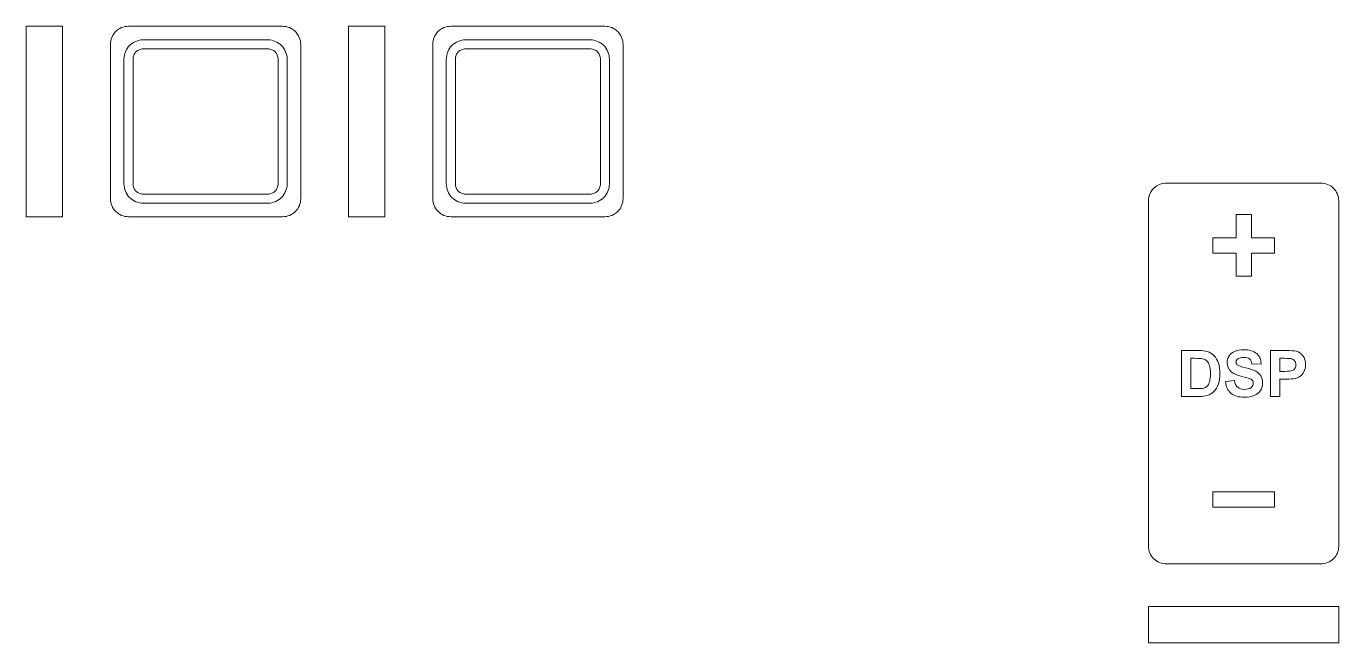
# Model space of a CAD drawing. Header units: millimetres. Extents: x -2196 to -762, y -68 to 126.
# Drawn here: x -834.9 to -762.5, y 65.3 to 99.3 of the extents above; entities that cross this region are included whole.
import ezdxf

# ---------------------------------------------------------------- set-up
doc = ezdxf.new("R2010")
doc.units = ezdxf.units.MM
doc.header["$MEASUREMENT"] = 0
doc.layers.add('Buttons', color=7, linetype='Continuous')
doc.layers.add('Engrave', color=7, linetype='Continuous', plot=False)

msp = doc.modelspace()

# ---------------------------------------------------------------- linework, layer by layer
at = {"layer": 'Buttons', "color": 250, "lineweight": 9}
for points in [[(-834.8926, 88.7945), (-832.8926, 88.7945), (-832.8926, 99.2945), (-834.8926, 99.2945), (-834.8926, 88.7945)], [(-817.1126, 88.7947), (-815.1126, 88.7947), (-815.1126, 99.2947), (-817.1126, 99.2947), (-817.1126, 88.7947)]]:
    msp.add_lwpolyline(points, close=True, dxfattribs=at)
for points, knots in [([(-820.7526, 88.7945), (-820.7526, 88.7945), (-829.2526, 88.7945), (-829.2526, 88.7945), (-829.2526, 88.7945), (-829.5176, 88.7943), (-829.7719, 88.8994), (-829.9594, 89.0867), (-829.9594, 89.0867), (-830.147, 89.274), (-830.2524, 89.5294), (-830.2526, 89.7945), (-830.2526, 89.7945), (-830.2526, 89.7945), (-830.2526, 98.2945), (-830.2526, 98.2945), (-830.2526, 98.2945), (-830.2527, 98.5595), (-830.1476, 98.8138), (-829.9603, 99.0013), (-829.9603, 99.0013), (-829.773, 99.1889), (-829.5176, 99.2943), (-829.2526, 99.2945), (-829.2526, 99.2945), (-829.2526, 99.2945), (-820.7526, 99.2945), (-820.7526, 99.2945), (-820.7526, 99.2945), (-820.4875, 99.2946), (-820.2333, 99.1895), (-820.0457, 99.0022), (-820.0457, 99.0022), (-819.8582, 98.8149), (-819.7527, 98.5595), (-819.7526, 98.2945), (-819.7526, 98.2945), (-819.7526, 98.2945), (-819.7526, 89.7945), (-819.7526, 89.7945), (-819.7526, 89.7945), (-819.7524, 89.5294), (-819.8575, 89.2752), (-820.0448, 89.0876), (-820.0448, 89.0876), (-820.2321, 88.9001), (-820.4875, 88.7946), (-820.7526, 88.7945)], [0, 0, 0, 0, 0.0769231, 0.0769231, 0.0769231, 0.0769231, 0.1538462, 0.1538462, 0.1538462, 0.1538462, 0.2307692, 0.2307692, 0.2307692, 0.2307692, 0.3076923, 0.3076923, 0.3076923, 0.3076923, 0.3846154, 0.3846154, 0.3846154, 0.3846154, 0.4615385, 0.4615385, 0.4615385, 0.4615385, 0.5384615, 0.5384615, 0.5384615, 0.5384615, 0.6153846, 0.6153846, 0.6153846, 0.6153846, 0.6923077, 0.6923077, 0.6923077, 0.6923077, 0.7692308, 0.7692308, 0.7692308, 0.7692308, 0.8461538, 0.8461538, 0.8461538, 0.8461538, 1, 1, 1, 1]), ([(-802.9726, 88.7945), (-802.9726, 88.7945), (-811.4726, 88.7945), (-811.4726, 88.7945), (-811.4726, 88.7945), (-811.7376, 88.7943), (-811.9919, 88.8994), (-812.1794, 89.0867), (-812.1794, 89.0867), (-812.367, 89.274), (-812.4724, 89.5294), (-812.4726, 89.7945), (-812.4726, 89.7945), (-812.4726, 89.7945), (-812.4726, 98.2945), (-812.4726, 98.2945), (-812.4726, 98.2945), (-812.4727, 98.5595), (-812.3676, 98.8138), (-812.1803, 99.0013), (-812.1803, 99.0013), (-811.993, 99.1889), (-811.7376, 99.2943), (-811.4726, 99.2945), (-811.4726, 99.2945), (-811.4726, 99.2945), (-802.9726, 99.2945), (-802.9726, 99.2945), (-802.9726, 99.2945), (-802.7075, 99.2946), (-802.4533, 99.1895), (-802.2657, 99.0022), (-802.2657, 99.0022), (-802.0782, 98.8149), (-801.9727, 98.5595), (-801.9726, 98.2945), (-801.9726, 98.2945), (-801.9726, 98.2945), (-801.9726, 89.7945), (-801.9726, 89.7945), (-801.9726, 89.7945), (-801.9724, 89.5294), (-802.0775, 89.2752), (-802.2648, 89.0876), (-802.2648, 89.0876), (-802.4521, 88.9001), (-802.7075, 88.7946), (-802.9726, 88.7945)], [0, 0, 0, 0, 0.0769231, 0.0769231, 0.0769231, 0.0769231, 0.1538462, 0.1538462, 0.1538462, 0.1538462, 0.2307692, 0.2307692, 0.2307692, 0.2307692, 0.3076923, 0.3076923, 0.3076923, 0.3076923, 0.3846154, 0.3846154, 0.3846154, 0.3846154, 0.4615385, 0.4615385, 0.4615385, 0.4615385, 0.5384615, 0.5384615, 0.5384615, 0.5384615, 0.6153846, 0.6153846, 0.6153846, 0.6153846, 0.6923077, 0.6923077, 0.6923077, 0.6923077, 0.7692308, 0.7692308, 0.7692308, 0.7692308, 0.8461538, 0.8461538, 0.8461538, 0.8461538, 1, 1, 1, 1]), ([(-763.4927, 69.6546), (-763.4927, 69.6546), (-771.9925, 69.6546), (-771.9925, 69.6546), (-771.9925, 69.6546), (-772.2575, 69.6545), (-772.5118, 69.7572), (-772.6993, 69.9401), (-772.6993, 69.9401), (-772.8869, 70.123), (-772.9923, 70.3725), (-772.9925, 70.6313), (-772.9925, 70.6313), (-772.9925, 70.6313), (-772.9925, 89.6777), (-772.9925, 89.6777), (-772.9925, 89.6777), (-772.9926, 89.9366), (-772.8875, 90.1849), (-772.7002, 90.3681), (-772.7002, 90.3681), (-772.5129, 90.5513), (-772.2575, 90.6543), (-771.9925, 90.6544), (-771.9925, 90.6544), (-771.9925, 90.6544), (-763.4927, 90.6544), (-763.4927, 90.6544), (-763.4927, 90.6544), (-763.2276, 90.6546), (-762.9734, 90.5519), (-762.7858, 90.369), (-762.7858, 90.369), (-762.5983, 90.1861), (-762.4928, 89.9366), (-762.4927, 89.6777), (-762.4927, 89.6777), (-762.4927, 89.6777), (-762.4927, 70.6313), (-762.4927, 70.6313), (-762.4927, 70.6313), (-762.4925, 70.3725), (-762.5976, 70.1241), (-762.7849, 69.941), (-762.7849, 69.941), (-762.9722, 69.7578), (-763.2276, 69.6548), (-763.4927, 69.6546)], [0, 0, 0, 0, 0.0769231, 0.0769231, 0.0769231, 0.0769231, 0.1538462, 0.1538462, 0.1538462, 0.1538462, 0.2307692, 0.2307692, 0.2307692, 0.2307692, 0.3076923, 0.3076923, 0.3076923, 0.3076923, 0.3846154, 0.3846154, 0.3846154, 0.3846154, 0.4615385, 0.4615385, 0.4615385, 0.4615385, 0.5384615, 0.5384615, 0.5384615, 0.5384615, 0.6153846, 0.6153846, 0.6153846, 0.6153846, 0.6923077, 0.6923077, 0.6923077, 0.6923077, 0.7692308, 0.7692308, 0.7692308, 0.7692308, 0.8461538, 0.8461538, 0.8461538, 0.8461538, 1, 1, 1, 1]), ([(-772.9926, 65.3127), (-772.9926, 65.3127), (-772.9926, 67.3127), (-772.9926, 67.3127), (-772.9926, 67.3127), (-772.9926, 67.3127), (-762.4926, 67.3127), (-762.4926, 67.3127), (-762.4926, 67.3127), (-762.4926, 67.3127), (-762.4926, 65.3127), (-762.4926, 65.3127), (-762.4926, 65.3127), (-762.4926, 65.3127), (-772.9926, 65.3127), (-772.9926, 65.3127)], [0, 0, 0, 0, 0.2, 0.2, 0.2, 0.2, 0.4, 0.4, 0.4, 0.4, 0.6, 0.6, 0.6, 0.6, 1, 1, 1, 1])]:
    msp.add_open_spline(points, degree=3, knots=knots, dxfattribs=at)
at = {"layer": 'Engrave', "color": 240, "lineweight": 9}
for points, knots in [([(-821.5623, 89.5446), (-821.5623, 89.5446), (-828.443, 89.5446), (-828.443, 89.5446), (-828.443, 89.5446), (-828.443, 89.5446), (-828.443, 89.5456), (-828.443, 89.5456), (-828.443, 89.5456), (-828.5833, 89.5455), (-828.7208, 89.5731), (-828.8473, 89.6254), (-828.8473, 89.6254), (-828.975, 89.6781), (-829.0922, 89.7556), (-829.191, 89.8543), (-829.191, 89.8543), (-829.2909, 89.954), (-829.3686, 90.0713), (-829.4212, 90.1981), (-829.4212, 90.1981), (-829.4212, 90.1981), (-829.4212, 90.1991), (-829.4212, 90.1991), (-829.4212, 90.1991), (-829.4736, 90.3258), (-829.5014, 90.4635), (-829.5015, 90.6041), (-829.5015, 90.6041), (-829.5015, 90.6041), (-829.5025, 90.6041), (-829.5025, 90.6041), (-829.5025, 90.6041), (-829.5025, 90.6041), (-829.5025, 97.4848), (-829.5025, 97.4848), (-829.5025, 97.4848), (-829.5025, 97.4848), (-829.5015, 97.4848), (-829.5015, 97.4848), (-829.5015, 97.4848), (-829.5016, 97.6252), (-829.4739, 97.7626), (-829.4216, 97.8892), (-829.4216, 97.8892), (-829.3689, 98.0169), (-829.2914, 98.1341), (-829.1927, 98.2329), (-829.1927, 98.2329), (-829.093, 98.3328), (-828.9757, 98.4105), (-828.8489, 98.4631), (-828.8489, 98.4631), (-828.8489, 98.4631), (-828.8479, 98.4631), (-828.8479, 98.4631), (-828.8479, 98.4631), (-828.7213, 98.5154), (-828.5835, 98.5433), (-828.443, 98.5434), (-828.443, 98.5434), (-828.443, 98.5434), (-828.443, 98.5444), (-828.443, 98.5444), (-828.443, 98.5444), (-828.443, 98.5444), (-821.5623, 98.5444), (-821.5623, 98.5444), (-821.5623, 98.5444), (-821.5623, 98.5444), (-821.5623, 98.5434), (-821.5623, 98.5434), (-821.5623, 98.5434), (-821.4218, 98.5435), (-821.2844, 98.5158), (-821.1578, 98.4635), (-821.1578, 98.4635), (-821.1578, 98.4635), (-821.1568, 98.4635), (-821.1568, 98.4635), (-821.1568, 98.4635), (-821.0303, 98.4111), (-820.9133, 98.3336), (-820.8141, 98.2345), (-820.8141, 98.2345), (-820.8141, 98.2345), (-820.8131, 98.2345), (-820.8131, 98.2345), (-820.8131, 98.2345), (-820.7149, 98.1363), (-820.6373, 98.0186), (-820.584, 97.8897), (-820.584, 97.8897), (-820.5316, 97.7631), (-820.5038, 97.6254), (-820.5037, 97.4848), (-820.5037, 97.4848), (-820.5037, 97.4848), (-820.5027, 97.4848), (-820.5027, 97.4848), (-820.5027, 97.4848), (-820.5027, 97.4848), (-820.5027, 90.6041), (-820.5027, 90.6041), (-820.5027, 90.6041), (-820.5027, 90.6041), (-820.5037, 90.6041), (-820.5037, 90.6041), (-820.5037, 90.6041), (-820.5036, 90.4638), (-820.5312, 90.3263), (-820.5835, 90.1998), (-820.5835, 90.1998), (-820.6363, 90.072), (-820.7138, 89.9549), (-820.8124, 89.856), (-820.8124, 89.856), (-820.8124, 89.856), (-820.8124, 89.855), (-820.8124, 89.855), (-820.8124, 89.855), (-820.9105, 89.7569), (-821.0283, 89.6793), (-821.1573, 89.6259), (-821.1573, 89.6259), (-821.2839, 89.5735), (-821.4218, 89.5457), (-821.5623, 89.5456), (-821.5623, 89.5456), (-821.5623, 89.5456), (-821.5623, 89.5446), (-821.5623, 89.5446)], [0, 0, 0, 0, 0.0294118, 0.0294118, 0.0294118, 0.0294118, 0.0588235, 0.0588235, 0.0588235, 0.0588235, 0.0882353, 0.0882353, 0.0882353, 0.0882353, 0.1176471, 0.1176471, 0.1176471, 0.1176471, 0.1470588, 0.1470588, 0.1470588, 0.1470588, 0.1764706, 0.1764706, 0.1764706, 0.1764706, 0.2058824, 0.2058824, 0.2058824, 0.2058824, 0.2352941, 0.2352941, 0.2352941, 0.2352941, 0.2647059, 0.2647059, 0.2647059, 0.2647059, 0.2941176, 0.2941176, 0.2941176, 0.2941176, 0.3235294, 0.3235294, 0.3235294, 0.3235294, 0.3529412, 0.3529412, 0.3529412, 0.3529412, 0.3823529, 0.3823529, 0.3823529, 0.3823529, 0.4117647, 0.4117647, 0.4117647, 0.4117647, 0.4411765, 0.4411765, 0.4411765, 0.4411765, 0.4705882, 0.4705882, 0.4705882, 0.4705882, 0.5, 0.5, 0.5, 0.5, 0.5294118, 0.5294118, 0.5294118, 0.5294118, 0.5588235, 0.5588235, 0.5588235, 0.5588235, 0.5882353, 0.5882353, 0.5882353, 0.5882353, 0.6176471, 0.6176471, 0.6176471, 0.6176471, 0.6470588, 0.6470588, 0.6470588, 0.6470588, 0.6764706, 0.6764706, 0.6764706, 0.6764706, 0.7058824, 0.7058824, 0.7058824, 0.7058824, 0.7352941, 0.7352941, 0.7352941, 0.7352941, 0.7647059, 0.7647059, 0.7647059, 0.7647059, 0.7941176, 0.7941176, 0.7941176, 0.7941176, 0.8235294, 0.8235294, 0.8235294, 0.8235294, 0.8529412, 0.8529412, 0.8529412, 0.8529412, 0.8823529, 0.8823529, 0.8823529, 0.8823529, 0.9117647, 0.9117647, 0.9117647, 0.9117647, 0.9411765, 0.9411765, 0.9411765, 0.9411765, 1, 1, 1, 1]), ([(-803.7823, 89.5446), (-803.7823, 89.5446), (-810.663, 89.5446), (-810.663, 89.5446), (-810.663, 89.5446), (-810.663, 89.5446), (-810.663, 89.5456), (-810.663, 89.5456), (-810.663, 89.5456), (-810.8033, 89.5455), (-810.9408, 89.5731), (-811.0673, 89.6254), (-811.0673, 89.6254), (-811.195, 89.6781), (-811.3122, 89.7556), (-811.411, 89.8543), (-811.411, 89.8543), (-811.5109, 89.954), (-811.5886, 90.0713), (-811.6412, 90.1981), (-811.6412, 90.1981), (-811.6412, 90.1981), (-811.6412, 90.1991), (-811.6412, 90.1991), (-811.6412, 90.1991), (-811.6936, 90.3258), (-811.7214, 90.4635), (-811.7215, 90.6041), (-811.7215, 90.6041), (-811.7215, 90.6041), (-811.7225, 90.6041), (-811.7225, 90.6041), (-811.7225, 90.6041), (-811.7225, 90.6041), (-811.7225, 97.4848), (-811.7225, 97.4848), (-811.7225, 97.4848), (-811.7225, 97.4848), (-811.7215, 97.4848), (-811.7215, 97.4848), (-811.7215, 97.4848), (-811.7216, 97.6252), (-811.6939, 97.7626), (-811.6416, 97.8892), (-811.6416, 97.8892), (-811.5889, 98.0169), (-811.5114, 98.1341), (-811.4127, 98.2329), (-811.4127, 98.2329), (-811.313, 98.3328), (-811.1957, 98.4105), (-811.0689, 98.4631), (-811.0689, 98.4631), (-811.0689, 98.4631), (-811.0679, 98.4631), (-811.0679, 98.4631), (-811.0679, 98.4631), (-810.9413, 98.5154), (-810.8035, 98.5433), (-810.663, 98.5434), (-810.663, 98.5434), (-810.663, 98.5434), (-810.663, 98.5444), (-810.663, 98.5444), (-810.663, 98.5444), (-810.663, 98.5444), (-803.7823, 98.5444), (-803.7823, 98.5444), (-803.7823, 98.5444), (-803.7823, 98.5444), (-803.7823, 98.5434), (-803.7823, 98.5434), (-803.7823, 98.5434), (-803.6418, 98.5435), (-803.5044, 98.5158), (-803.3778, 98.4635), (-803.3778, 98.4635), (-803.3778, 98.4635), (-803.3768, 98.4635), (-803.3768, 98.4635), (-803.3768, 98.4635), (-803.2503, 98.4111), (-803.1333, 98.3336), (-803.0341, 98.2345), (-803.0341, 98.2345), (-803.0341, 98.2345), (-803.0331, 98.2345), (-803.0331, 98.2345), (-803.0331, 98.2345), (-802.9349, 98.1363), (-802.8573, 98.0186), (-802.804, 97.8897), (-802.804, 97.8897), (-802.7516, 97.7631), (-802.7238, 97.6254), (-802.7237, 97.4848), (-802.7237, 97.4848), (-802.7237, 97.4848), (-802.7227, 97.4848), (-802.7227, 97.4848), (-802.7227, 97.4848), (-802.7227, 97.4848), (-802.7227, 90.6041), (-802.7227, 90.6041), (-802.7227, 90.6041), (-802.7227, 90.6041), (-802.7237, 90.6041), (-802.7237, 90.6041), (-802.7237, 90.6041), (-802.7236, 90.4638), (-802.7512, 90.3263), (-802.8035, 90.1998), (-802.8035, 90.1998), (-802.8563, 90.072), (-802.9338, 89.9549), (-803.0324, 89.856), (-803.0324, 89.856), (-803.0324, 89.856), (-803.0324, 89.855), (-803.0324, 89.855), (-803.0324, 89.855), (-803.1305, 89.7569), (-803.2483, 89.6793), (-803.3773, 89.6259), (-803.3773, 89.6259), (-803.5039, 89.5735), (-803.6418, 89.5457), (-803.7823, 89.5456), (-803.7823, 89.5456), (-803.7823, 89.5456), (-803.7823, 89.5446), (-803.7823, 89.5446)], [0, 0, 0, 0, 0.0294118, 0.0294118, 0.0294118, 0.0294118, 0.0588235, 0.0588235, 0.0588235, 0.0588235, 0.0882353, 0.0882353, 0.0882353, 0.0882353, 0.1176471, 0.1176471, 0.1176471, 0.1176471, 0.1470588, 0.1470588, 0.1470588, 0.1470588, 0.1764706, 0.1764706, 0.1764706, 0.1764706, 0.2058824, 0.2058824, 0.2058824, 0.2058824, 0.2352941, 0.2352941, 0.2352941, 0.2352941, 0.2647059, 0.2647059, 0.2647059, 0.2647059, 0.2941176, 0.2941176, 0.2941176, 0.2941176, 0.3235294, 0.3235294, 0.3235294, 0.3235294, 0.3529412, 0.3529412, 0.3529412, 0.3529412, 0.3823529, 0.3823529, 0.3823529, 0.3823529, 0.4117647, 0.4117647, 0.4117647, 0.4117647, 0.4411765, 0.4411765, 0.4411765, 0.4411765, 0.4705882, 0.4705882, 0.4705882, 0.4705882, 0.5, 0.5, 0.5, 0.5, 0.5294118, 0.5294118, 0.5294118, 0.5294118, 0.5588235, 0.5588235, 0.5588235, 0.5588235, 0.5882353, 0.5882353, 0.5882353, 0.5882353, 0.6176471, 0.6176471, 0.6176471, 0.6176471, 0.6470588, 0.6470588, 0.6470588, 0.6470588, 0.6764706, 0.6764706, 0.6764706, 0.6764706, 0.7058824, 0.7058824, 0.7058824, 0.7058824, 0.7352941, 0.7352941, 0.7352941, 0.7352941, 0.7647059, 0.7647059, 0.7647059, 0.7647059, 0.7941176, 0.7941176, 0.7941176, 0.7941176, 0.8235294, 0.8235294, 0.8235294, 0.8235294, 0.8529412, 0.8529412, 0.8529412, 0.8529412, 0.8823529, 0.8823529, 0.8823529, 0.8823529, 0.9117647, 0.9117647, 0.9117647, 0.9117647, 0.9411765, 0.9411765, 0.9411765, 0.9411765, 1, 1, 1, 1]), ([(-828.443, 90.0436), (-828.443, 90.0436), (-828.443, 90.0446), (-828.443, 90.0446), (-828.443, 90.0446), (-828.443, 90.0446), (-821.5623, 90.0446), (-821.5623, 90.0446), (-821.5623, 90.0446), (-821.5623, 90.0446), (-821.5623, 90.0436), (-821.5623, 90.0436), (-821.5623, 90.0436), (-821.4884, 90.0436), (-821.4149, 90.0587), (-821.3467, 90.0869), (-821.3467, 90.0869), (-821.2811, 90.114), (-821.2193, 90.1553), (-821.166, 90.2086), (-821.166, 90.2086), (-821.166, 90.2086), (-821.1655, 90.2081), (-821.1655, 90.2081), (-821.1655, 90.2081), (-821.1129, 90.2609), (-821.072, 90.3226), (-821.0445, 90.3892), (-821.0445, 90.3892), (-821.0165, 90.457), (-821.0017, 90.5302), (-821.0017, 90.6041), (-821.0017, 90.6041), (-821.0017, 90.6041), (-821.0027, 90.6041), (-821.0027, 90.6041), (-821.0027, 90.6041), (-821.0027, 90.6041), (-821.0027, 97.4848), (-821.0027, 97.4848), (-821.0027, 97.4848), (-821.0027, 97.4848), (-821.0017, 97.4848), (-821.0017, 97.4848), (-821.0017, 97.4848), (-821.0017, 97.5587), (-821.0168, 97.6321), (-821.045, 97.7003), (-821.045, 97.7003), (-821.0721, 97.7659), (-821.1134, 97.8276), (-821.1667, 97.8809), (-821.1667, 97.8809), (-821.1667, 97.8809), (-821.1662, 97.8814), (-821.1662, 97.8814), (-821.1662, 97.8814), (-821.2185, 97.9335), (-821.2806, 97.9745), (-821.3482, 98.0025), (-821.3482, 98.0025), (-821.3482, 98.0025), (-821.3481, 98.0028), (-821.3481, 98.0028), (-821.3481, 98.0028), (-821.4157, 98.0305), (-821.4886, 98.0454), (-821.5623, 98.0454), (-821.5623, 98.0454), (-821.5623, 98.0454), (-821.5623, 98.0444), (-821.5623, 98.0444), (-821.5623, 98.0444), (-821.5623, 98.0444), (-828.443, 98.0444), (-828.443, 98.0444), (-828.443, 98.0444), (-828.443, 98.0444), (-828.443, 98.0454), (-828.443, 98.0454), (-828.443, 98.0454), (-828.5165, 98.0454), (-828.5897, 98.0303), (-828.6576, 98.0024), (-828.6576, 98.0024), (-828.6576, 98.0024), (-828.6575, 98.0021), (-828.6575, 98.0021), (-828.6575, 98.0021), (-828.7252, 97.974), (-828.7874, 97.9331), (-828.8391, 97.8813), (-828.8391, 97.8813), (-828.8918, 97.8285), (-828.9331, 97.7665), (-828.9606, 97.6998), (-828.9606, 97.6998), (-828.9886, 97.6319), (-829.0035, 97.5587), (-829.0035, 97.4848), (-829.0035, 97.4848), (-829.0035, 97.4848), (-829.0025, 97.4848), (-829.0025, 97.4848), (-829.0025, 97.4848), (-829.0025, 97.4848), (-829.0025, 90.6041), (-829.0025, 90.6041), (-829.0025, 90.6041), (-829.0025, 90.6041), (-829.0035, 90.6041), (-829.0035, 90.6041), (-829.0035, 90.6041), (-829.0035, 90.5305), (-828.9884, 90.4573), (-828.9605, 90.3894), (-828.9605, 90.3894), (-828.9605, 90.3894), (-828.9602, 90.3895), (-828.9602, 90.3895), (-828.9602, 90.3895), (-828.9321, 90.3218), (-828.8912, 90.2596), (-828.8394, 90.2079), (-828.8394, 90.2079), (-828.7865, 90.1551), (-828.7246, 90.1139), (-828.6579, 90.0864), (-828.6579, 90.0864), (-828.5901, 90.0584), (-828.5169, 90.0436), (-828.443, 90.0436)], [0, 0, 0, 0, 0.0294118, 0.0294118, 0.0294118, 0.0294118, 0.0588235, 0.0588235, 0.0588235, 0.0588235, 0.0882353, 0.0882353, 0.0882353, 0.0882353, 0.1176471, 0.1176471, 0.1176471, 0.1176471, 0.1470588, 0.1470588, 0.1470588, 0.1470588, 0.1764706, 0.1764706, 0.1764706, 0.1764706, 0.2058824, 0.2058824, 0.2058824, 0.2058824, 0.2352941, 0.2352941, 0.2352941, 0.2352941, 0.2647059, 0.2647059, 0.2647059, 0.2647059, 0.2941176, 0.2941176, 0.2941176, 0.2941176, 0.3235294, 0.3235294, 0.3235294, 0.3235294, 0.3529412, 0.3529412, 0.3529412, 0.3529412, 0.3823529, 0.3823529, 0.3823529, 0.3823529, 0.4117647, 0.4117647, 0.4117647, 0.4117647, 0.4411765, 0.4411765, 0.4411765, 0.4411765, 0.4705882, 0.4705882, 0.4705882, 0.4705882, 0.5, 0.5, 0.5, 0.5, 0.5294118, 0.5294118, 0.5294118, 0.5294118, 0.5588235, 0.5588235, 0.5588235, 0.5588235, 0.5882353, 0.5882353, 0.5882353, 0.5882353, 0.6176471, 0.6176471, 0.6176471, 0.6176471, 0.6470588, 0.6470588, 0.6470588, 0.6470588, 0.6764706, 0.6764706, 0.6764706, 0.6764706, 0.7058824, 0.7058824, 0.7058824, 0.7058824, 0.7352941, 0.7352941, 0.7352941, 0.7352941, 0.7647059, 0.7647059, 0.7647059, 0.7647059, 0.7941176, 0.7941176, 0.7941176, 0.7941176, 0.8235294, 0.8235294, 0.8235294, 0.8235294, 0.8529412, 0.8529412, 0.8529412, 0.8529412, 0.8823529, 0.8823529, 0.8823529, 0.8823529, 0.9117647, 0.9117647, 0.9117647, 0.9117647, 0.9411765, 0.9411765, 0.9411765, 0.9411765, 1, 1, 1, 1]), ([(-810.663, 90.0436), (-810.663, 90.0436), (-810.663, 90.0446), (-810.663, 90.0446), (-810.663, 90.0446), (-810.663, 90.0446), (-803.7823, 90.0446), (-803.7823, 90.0446), (-803.7823, 90.0446), (-803.7823, 90.0446), (-803.7823, 90.0436), (-803.7823, 90.0436), (-803.7823, 90.0436), (-803.7084, 90.0436), (-803.6349, 90.0587), (-803.5667, 90.0869), (-803.5667, 90.0869), (-803.5011, 90.114), (-803.4393, 90.1553), (-803.386, 90.2086), (-803.386, 90.2086), (-803.386, 90.2086), (-803.3855, 90.2081), (-803.3855, 90.2081), (-803.3855, 90.2081), (-803.3329, 90.2609), (-803.292, 90.3226), (-803.2645, 90.3892), (-803.2645, 90.3892), (-803.2365, 90.457), (-803.2217, 90.5302), (-803.2217, 90.6041), (-803.2217, 90.6041), (-803.2217, 90.6041), (-803.2227, 90.6041), (-803.2227, 90.6041), (-803.2227, 90.6041), (-803.2227, 90.6041), (-803.2227, 97.4848), (-803.2227, 97.4848), (-803.2227, 97.4848), (-803.2227, 97.4848), (-803.2217, 97.4848), (-803.2217, 97.4848), (-803.2217, 97.4848), (-803.2217, 97.5587), (-803.2368, 97.6321), (-803.265, 97.7003), (-803.265, 97.7003), (-803.2921, 97.7659), (-803.3334, 97.8276), (-803.3867, 97.8809), (-803.3867, 97.8809), (-803.3867, 97.8809), (-803.3862, 97.8814), (-803.3862, 97.8814), (-803.3862, 97.8814), (-803.4385, 97.9335), (-803.5006, 97.9745), (-803.5682, 98.0025), (-803.5682, 98.0025), (-803.5682, 98.0025), (-803.5681, 98.0028), (-803.5681, 98.0028), (-803.5681, 98.0028), (-803.6357, 98.0305), (-803.7086, 98.0454), (-803.7823, 98.0454), (-803.7823, 98.0454), (-803.7823, 98.0454), (-803.7823, 98.0444), (-803.7823, 98.0444), (-803.7823, 98.0444), (-803.7823, 98.0444), (-810.663, 98.0444), (-810.663, 98.0444), (-810.663, 98.0444), (-810.663, 98.0444), (-810.663, 98.0454), (-810.663, 98.0454), (-810.663, 98.0454), (-810.7365, 98.0454), (-810.8097, 98.0303), (-810.8776, 98.0024), (-810.8776, 98.0024), (-810.8776, 98.0024), (-810.8775, 98.0021), (-810.8775, 98.0021), (-810.8775, 98.0021), (-810.9452, 97.974), (-811.0074, 97.9331), (-811.0591, 97.8813), (-811.0591, 97.8813), (-811.1118, 97.8285), (-811.1531, 97.7665), (-811.1806, 97.6998), (-811.1806, 97.6998), (-811.2086, 97.6319), (-811.2235, 97.5587), (-811.2235, 97.4848), (-811.2235, 97.4848), (-811.2235, 97.4848), (-811.2225, 97.4848), (-811.2225, 97.4848), (-811.2225, 97.4848), (-811.2225, 97.4848), (-811.2225, 90.6041), (-811.2225, 90.6041), (-811.2225, 90.6041), (-811.2225, 90.6041), (-811.2235, 90.6041), (-811.2235, 90.6041), (-811.2235, 90.6041), (-811.2235, 90.5305), (-811.2084, 90.4573), (-811.1805, 90.3894), (-811.1805, 90.3894), (-811.1805, 90.3894), (-811.1802, 90.3895), (-811.1802, 90.3895), (-811.1802, 90.3895), (-811.1521, 90.3218), (-811.1112, 90.2596), (-811.0594, 90.2079), (-811.0594, 90.2079), (-811.0065, 90.1551), (-810.9446, 90.1139), (-810.8779, 90.0864), (-810.8779, 90.0864), (-810.8101, 90.0584), (-810.7369, 90.0436), (-810.663, 90.0436)], [0, 0, 0, 0, 0.0294118, 0.0294118, 0.0294118, 0.0294118, 0.0588235, 0.0588235, 0.0588235, 0.0588235, 0.0882353, 0.0882353, 0.0882353, 0.0882353, 0.1176471, 0.1176471, 0.1176471, 0.1176471, 0.1470588, 0.1470588, 0.1470588, 0.1470588, 0.1764706, 0.1764706, 0.1764706, 0.1764706, 0.2058824, 0.2058824, 0.2058824, 0.2058824, 0.2352941, 0.2352941, 0.2352941, 0.2352941, 0.2647059, 0.2647059, 0.2647059, 0.2647059, 0.2941176, 0.2941176, 0.2941176, 0.2941176, 0.3235294, 0.3235294, 0.3235294, 0.3235294, 0.3529412, 0.3529412, 0.3529412, 0.3529412, 0.3823529, 0.3823529, 0.3823529, 0.3823529, 0.4117647, 0.4117647, 0.4117647, 0.4117647, 0.4411765, 0.4411765, 0.4411765, 0.4411765, 0.4705882, 0.4705882, 0.4705882, 0.4705882, 0.5, 0.5, 0.5, 0.5, 0.5294118, 0.5294118, 0.5294118, 0.5294118, 0.5588235, 0.5588235, 0.5588235, 0.5588235, 0.5882353, 0.5882353, 0.5882353, 0.5882353, 0.6176471, 0.6176471, 0.6176471, 0.6176471, 0.6470588, 0.6470588, 0.6470588, 0.6470588, 0.6764706, 0.6764706, 0.6764706, 0.6764706, 0.7058824, 0.7058824, 0.7058824, 0.7058824, 0.7352941, 0.7352941, 0.7352941, 0.7352941, 0.7647059, 0.7647059, 0.7647059, 0.7647059, 0.7941176, 0.7941176, 0.7941176, 0.7941176, 0.8235294, 0.8235294, 0.8235294, 0.8235294, 0.8529412, 0.8529412, 0.8529412, 0.8529412, 0.8823529, 0.8823529, 0.8823529, 0.8823529, 0.9117647, 0.9117647, 0.9117647, 0.9117647, 0.9411765, 0.9411765, 0.9411765, 0.9411765, 1, 1, 1, 1]), ([(-766.0349, 86.7878), (-766.0349, 86.7878), (-767.3099, 86.7878), (-767.3099, 86.7878), (-767.3099, 86.7878), (-767.3099, 86.7878), (-767.3099, 85.5128), (-767.3099, 85.5128), (-767.3099, 85.5128), (-767.3099, 85.5128), (-768.1599, 85.5128), (-768.1599, 85.5128), (-768.1599, 85.5128), (-768.1599, 85.5128), (-768.1599, 86.7878), (-768.1599, 86.7878), (-768.1599, 86.7878), (-768.1599, 86.7878), (-769.4349, 86.7878), (-769.4349, 86.7878), (-769.4349, 86.7878), (-769.4349, 86.7878), (-769.4349, 87.6378), (-769.4349, 87.6378), (-769.4349, 87.6378), (-769.4349, 87.6378), (-768.1599, 87.6378), (-768.1599, 87.6378), (-768.1599, 87.6378), (-768.1599, 87.6378), (-768.1599, 88.9128), (-768.1599, 88.9128), (-768.1599, 88.9128), (-768.1599, 88.9128), (-767.3099, 88.9128), (-767.3099, 88.9128), (-767.3099, 88.9128), (-767.3099, 88.9128), (-767.3099, 87.6378), (-767.3099, 87.6378), (-767.3099, 87.6378), (-767.3099, 87.6378), (-766.0349, 87.6378), (-766.0349, 87.6378), (-766.0349, 87.6378), (-766.0349, 87.6378), (-766.0349, 86.7878), (-766.0349, 86.7878)], [0, 0, 0, 0, 0.0769231, 0.0769231, 0.0769231, 0.0769231, 0.1538462, 0.1538462, 0.1538462, 0.1538462, 0.2307692, 0.2307692, 0.2307692, 0.2307692, 0.3076923, 0.3076923, 0.3076923, 0.3076923, 0.3846154, 0.3846154, 0.3846154, 0.3846154, 0.4615385, 0.4615385, 0.4615385, 0.4615385, 0.5384615, 0.5384615, 0.5384615, 0.5384615, 0.6153846, 0.6153846, 0.6153846, 0.6153846, 0.6923077, 0.6923077, 0.6923077, 0.6923077, 0.7692308, 0.7692308, 0.7692308, 0.7692308, 0.8461538, 0.8461538, 0.8461538, 0.8461538, 1, 1, 1, 1]), ([(-771.1595, 81.4174), (-771.1595, 81.4174), (-770.2293, 81.4174), (-770.2293, 81.4174), (-770.2293, 81.4174), (-770.0194, 81.4174), (-769.8595, 81.4016), (-769.7496, 81.3692), (-769.7496, 81.3692), (-769.602, 81.3257), (-769.475, 81.2481), (-769.3698, 81.1364), (-769.3698, 81.1364), (-769.2639, 81.0253), (-769.184, 80.8889), (-769.1287, 80.7272), (-769.1287, 80.7272), (-769.074, 80.5661), (-769.0464, 80.3668), (-769.0464, 80.1304), (-769.0464, 80.1304), (-769.0464, 79.9223), (-769.0723, 79.7435), (-769.124, 79.593), (-769.124, 79.593), (-769.1869, 79.409), (-769.2769, 79.2602), (-769.3939, 79.1468), (-769.3939, 79.1468), (-769.4821, 79.0603), (-769.6014, 78.9933), (-769.7513, 78.9451), (-769.7513, 78.9451), (-769.8636, 78.9092), (-770.0136, 78.8916), (-770.2017, 78.8916), (-770.2017, 78.8916), (-770.2017, 78.8916), (-771.1595, 78.8916), (-771.1595, 78.8916), (-771.1595, 78.8916), (-771.1595, 78.8916), (-771.1595, 81.4174), (-771.1595, 81.4174)], [0, 0, 0, 0, 0.0833333, 0.0833333, 0.0833333, 0.0833333, 0.1666667, 0.1666667, 0.1666667, 0.1666667, 0.25, 0.25, 0.25, 0.25, 0.3333333, 0.3333333, 0.3333333, 0.3333333, 0.4166667, 0.4166667, 0.4166667, 0.4166667, 0.5, 0.5, 0.5, 0.5, 0.5833333, 0.5833333, 0.5833333, 0.5833333, 0.6666667, 0.6666667, 0.6666667, 0.6666667, 0.75, 0.75, 0.75, 0.75, 0.8333333, 0.8333333, 0.8333333, 0.8333333, 1, 1, 1, 1]), ([(-768.7459, 79.71), (-768.7459, 79.71), (-768.2485, 79.7594), (-768.2485, 79.7594), (-768.2485, 79.7594), (-768.2185, 79.593), (-768.1586, 79.4713), (-768.0674, 79.3931), (-768.0674, 79.3931), (-767.9763, 79.3149), (-767.8534, 79.2761), (-767.6988, 79.2761), (-767.6988, 79.2761), (-767.5353, 79.2761), (-767.4119, 79.3108), (-767.329, 79.3802), (-767.329, 79.3802), (-767.2461, 79.4496), (-767.2043, 79.5307), (-767.2043, 79.6236), (-767.2043, 79.6236), (-767.2043, 79.6836), (-767.222, 79.7341), (-767.2567, 79.7765), (-767.2567, 79.7765), (-767.2913, 79.8182), (-767.3525, 79.8547), (-767.4395, 79.8852), (-767.4395, 79.8852), (-767.4989, 79.9064), (-767.6341, 79.9429), (-767.8458, 79.9958), (-767.8458, 79.9958), (-768.118, 80.064), (-768.3091, 80.1475), (-768.419, 80.2468), (-768.419, 80.2468), (-768.5737, 80.3862), (-768.6507, 80.5561), (-768.6507, 80.7566), (-768.6507, 80.7566), (-768.6507, 80.8853), (-768.6142, 81.0065), (-768.5419, 81.1188), (-768.5419, 81.1188), (-768.469, 81.2311), (-768.3644, 81.3163), (-768.2274, 81.3751), (-768.2274, 81.3751), (-768.0904, 81.4339), (-767.9257, 81.4633), (-767.7317, 81.4633), (-767.7317, 81.4633), (-767.416, 81.4633), (-767.1779, 81.3933), (-767.0185, 81.2528), (-767.0185, 81.2528), (-766.8586, 81.1123), (-766.7751, 80.9253), (-766.7669, 80.6907), (-766.7669, 80.6907), (-766.7669, 80.6907), (-767.2784, 80.6731), (-767.2784, 80.6731), (-767.2784, 80.6731), (-767.3002, 80.8036), (-767.3466, 80.8971), (-767.4178, 80.9541), (-767.4178, 80.9541), (-767.4889, 81.0112), (-767.5959, 81.04), (-767.7382, 81.04), (-767.7382, 81.04), (-767.8852, 81.04), (-768.0004, 81.0094), (-768.0833, 80.9482), (-768.0833, 80.9482), (-768.1368, 80.9089), (-768.1639, 80.8565), (-768.1639, 80.7907), (-768.1639, 80.7907), (-768.1639, 80.7307), (-768.1386, 80.6796), (-768.088, 80.6372), (-768.088, 80.6372), (-768.0239, 80.5825), (-767.8681, 80.5261), (-767.6206, 80.4673), (-767.6206, 80.4673), (-767.3731, 80.4091), (-767.1902, 80.348), (-767.072, 80.2856), (-767.072, 80.2856), (-766.9533, 80.2227), (-766.8604, 80.1375), (-766.7933, 80.0287), (-766.7933, 80.0287), (-766.7263, 79.9199), (-766.6928, 79.7859), (-766.6928, 79.6265), (-766.6928, 79.6265), (-766.6928, 79.4819), (-766.7328, 79.3461), (-766.8133, 79.2197), (-766.8133, 79.2197), (-766.8939, 79.0933), (-767.0074, 78.9992), (-767.1543, 78.938), (-767.1543, 78.938), (-767.3013, 78.8763), (-767.4848, 78.8457), (-767.7041, 78.8457), (-767.7041, 78.8457), (-768.0233, 78.8457), (-768.2685, 78.9192), (-768.4396, 79.0668), (-768.4396, 79.0668), (-768.6107, 79.2138), (-768.7124, 79.4284), (-768.7459, 79.71)], [0, 0, 0, 0, 0.0322581, 0.0322581, 0.0322581, 0.0322581, 0.0645161, 0.0645161, 0.0645161, 0.0645161, 0.0967742, 0.0967742, 0.0967742, 0.0967742, 0.1290323, 0.1290323, 0.1290323, 0.1290323, 0.1612903, 0.1612903, 0.1612903, 0.1612903, 0.1935484, 0.1935484, 0.1935484, 0.1935484, 0.2258065, 0.2258065, 0.2258065, 0.2258065, 0.2580645, 0.2580645, 0.2580645, 0.2580645, 0.2903226, 0.2903226, 0.2903226, 0.2903226, 0.3225806, 0.3225806, 0.3225806, 0.3225806, 0.3548387, 0.3548387, 0.3548387, 0.3548387, 0.3870968, 0.3870968, 0.3870968, 0.3870968, 0.4193548, 0.4193548, 0.4193548, 0.4193548, 0.4516129, 0.4516129, 0.4516129, 0.4516129, 0.483871, 0.483871, 0.483871, 0.483871, 0.516129, 0.516129, 0.516129, 0.516129, 0.5483871, 0.5483871, 0.5483871, 0.5483871, 0.5806452, 0.5806452, 0.5806452, 0.5806452, 0.6129032, 0.6129032, 0.6129032, 0.6129032, 0.6451613, 0.6451613, 0.6451613, 0.6451613, 0.6774194, 0.6774194, 0.6774194, 0.6774194, 0.7096774, 0.7096774, 0.7096774, 0.7096774, 0.7419355, 0.7419355, 0.7419355, 0.7419355, 0.7741935, 0.7741935, 0.7741935, 0.7741935, 0.8064516, 0.8064516, 0.8064516, 0.8064516, 0.8387097, 0.8387097, 0.8387097, 0.8387097, 0.8709677, 0.8709677, 0.8709677, 0.8709677, 0.9032258, 0.9032258, 0.9032258, 0.9032258, 0.9354839, 0.9354839, 0.9354839, 0.9354839, 1, 1, 1, 1]), ([(-766.2589, 78.8916), (-766.2589, 78.8916), (-766.2589, 81.4174), (-766.2589, 81.4174), (-766.2589, 81.4174), (-766.2589, 81.4174), (-765.441, 81.4174), (-765.441, 81.4174), (-765.441, 81.4174), (-765.1312, 81.4174), (-764.9295, 81.4051), (-764.8355, 81.3798), (-764.8355, 81.3798), (-764.6908, 81.3416), (-764.5697, 81.2593), (-764.4721, 81.1323), (-764.4721, 81.1323), (-764.3745, 81.0053), (-764.3257, 80.8412), (-764.3257, 80.6402), (-764.3257, 80.6402), (-764.3257, 80.4849), (-764.3539, 80.355), (-764.4098, 80.2492), (-764.4098, 80.2492), (-764.4662, 80.1433), (-764.5374, 80.0604), (-764.6238, 79.9999), (-764.6238, 79.9999), (-764.7102, 79.9399), (-764.7984, 79.8999), (-764.8878, 79.8805), (-764.8878, 79.8805), (-765.0095, 79.8564), (-765.1853, 79.8441), (-765.4158, 79.8441), (-765.4158, 79.8441), (-765.4158, 79.8441), (-765.7474, 79.8441), (-765.7474, 79.8441), (-765.7474, 79.8441), (-765.7474, 79.8441), (-765.7474, 78.8916), (-765.7474, 78.8916), (-765.7474, 78.8916), (-765.7474, 78.8916), (-766.2589, 78.8916), (-766.2589, 78.8916)], [0, 0, 0, 0, 0.0769231, 0.0769231, 0.0769231, 0.0769231, 0.1538462, 0.1538462, 0.1538462, 0.1538462, 0.2307692, 0.2307692, 0.2307692, 0.2307692, 0.3076923, 0.3076923, 0.3076923, 0.3076923, 0.3846154, 0.3846154, 0.3846154, 0.3846154, 0.4615385, 0.4615385, 0.4615385, 0.4615385, 0.5384615, 0.5384615, 0.5384615, 0.5384615, 0.6153846, 0.6153846, 0.6153846, 0.6153846, 0.6923077, 0.6923077, 0.6923077, 0.6923077, 0.7692308, 0.7692308, 0.7692308, 0.7692308, 0.8461538, 0.8461538, 0.8461538, 0.8461538, 1, 1, 1, 1]), ([(-770.648, 80.9906), (-770.648, 80.9906), (-770.648, 79.3185), (-770.648, 79.3185), (-770.648, 79.3185), (-770.648, 79.3185), (-770.2687, 79.3185), (-770.2687, 79.3185), (-770.2687, 79.3185), (-770.127, 79.3185), (-770.0247, 79.3267), (-769.9618, 79.3426), (-769.9618, 79.3426), (-769.8789, 79.3631), (-769.8107, 79.3984), (-769.7566, 79.4478), (-769.7566, 79.4478), (-769.7019, 79.4972), (-769.6579, 79.5783), (-769.6238, 79.6912), (-769.6238, 79.6912), (-769.5891, 79.8041), (-769.572, 79.9587), (-769.572, 80.1539), (-769.572, 80.1539), (-769.572, 80.3491), (-769.5891, 80.4985), (-769.6238, 80.6031), (-769.6238, 80.6031), (-769.6579, 80.7078), (-769.7061, 80.7889), (-769.7678, 80.8477), (-769.7678, 80.8477), (-769.8295, 80.9059), (-769.9077, 80.9459), (-770.003, 80.9665), (-770.003, 80.9665), (-770.0735, 80.9824), (-770.2129, 80.9906), (-770.4198, 80.9906), (-770.4198, 80.9906), (-770.4198, 80.9906), (-770.648, 80.9906), (-770.648, 80.9906)], [0, 0, 0, 0, 0.0833333, 0.0833333, 0.0833333, 0.0833333, 0.1666667, 0.1666667, 0.1666667, 0.1666667, 0.25, 0.25, 0.25, 0.25, 0.3333333, 0.3333333, 0.3333333, 0.3333333, 0.4166667, 0.4166667, 0.4166667, 0.4166667, 0.5, 0.5, 0.5, 0.5, 0.5833333, 0.5833333, 0.5833333, 0.5833333, 0.6666667, 0.6666667, 0.6666667, 0.6666667, 0.75, 0.75, 0.75, 0.75, 0.8333333, 0.8333333, 0.8333333, 0.8333333, 1, 1, 1, 1]), ([(-765.7474, 80.9906), (-765.7474, 80.9906), (-765.7474, 80.2709), (-765.7474, 80.2709), (-765.7474, 80.2709), (-765.7474, 80.2709), (-765.4693, 80.2709), (-765.4693, 80.2709), (-765.4693, 80.2709), (-765.2688, 80.2709), (-765.1353, 80.2845), (-765.0677, 80.3109), (-765.0677, 80.3109), (-765.0001, 80.3374), (-764.9472, 80.3785), (-764.9089, 80.4356), (-764.9089, 80.4356), (-764.8707, 80.492), (-764.8513, 80.5573), (-764.8513, 80.6325), (-764.8513, 80.6325), (-764.8513, 80.7248), (-764.8784, 80.8007), (-764.9319, 80.8606), (-764.9319, 80.8606), (-764.986, 80.9206), (-765.0536, 80.9582), (-765.1365, 80.9735), (-765.1365, 80.9735), (-765.197, 80.9847), (-765.3187, 80.9906), (-765.5022, 80.9906), (-765.5022, 80.9906), (-765.5022, 80.9906), (-765.7474, 80.9906), (-765.7474, 80.9906)], [0, 0, 0, 0, 0.1, 0.1, 0.1, 0.1, 0.2, 0.2, 0.2, 0.2, 0.3, 0.3, 0.3, 0.3, 0.4, 0.4, 0.4, 0.4, 0.5, 0.5, 0.5, 0.5, 0.6, 0.6, 0.6, 0.6, 0.7, 0.7, 0.7, 0.7, 0.8, 0.8, 0.8, 0.8, 1, 1, 1, 1]), ([(-769.4349, 73.6376), (-769.4349, 73.6376), (-766.0349, 73.6376), (-766.0349, 73.6376), (-766.0349, 73.6376), (-766.0349, 73.6376), (-766.0349, 72.7876), (-766.0349, 72.7876), (-766.0349, 72.7876), (-766.0349, 72.7876), (-769.4349, 72.7876), (-769.4349, 72.7876), (-769.4349, 72.7876), (-769.4349, 72.7876), (-769.4349, 73.6376), (-769.4349, 73.6376)], [0, 0, 0, 0, 0.2, 0.2, 0.2, 0.2, 0.4, 0.4, 0.4, 0.4, 0.6, 0.6, 0.6, 0.6, 1, 1, 1, 1])]:
    msp.add_open_spline(points, degree=3, knots=knots, dxfattribs=at)

doc.saveas('drawing.dxf')
